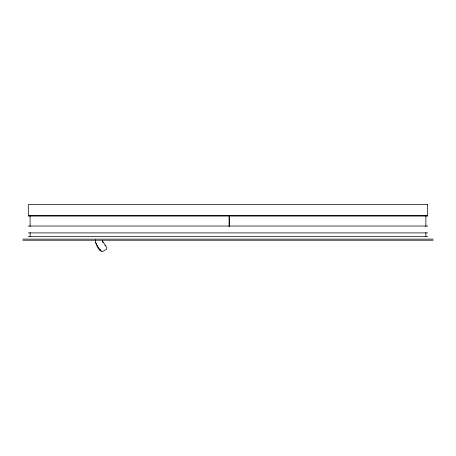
<?xml version="1.0" encoding="UTF-8"?>
<svg xmlns="http://www.w3.org/2000/svg" width="456" height="456" viewBox="0 0 456 456"><rect width="100%" height="100%" fill="white"/><g stroke="black" fill="none" stroke-linecap="round" stroke-linejoin="round"><path stroke-width="0.68" d="M28.312 215.608L427.654 215.608M28.346 226.033L427.654 226.033M28.346 232.908L427.654 232.908M28.346 236.459L427.654 236.459M22.8 239.121L433.2 239.121M22.8 240.232L433.2 240.232M104.84 245.322L105.718 245.773L106.864 247.676L106.482 249.198L102.68 251.484L101.158 251.108L99.573 250.287L97.493 247.163L95.669 242.529M105.718 245.773L102.326 240.802M100.303 249.683L101.158 251.108L98.194 247.158L95.674 242.769L95.669 239.816M102.332 241.042L103.016 242.769M425.881 216.053L425.881 226.7M425.881 232.469L425.881 236.459M30.085 216.053L30.085 226.7M30.119 232.469L30.119 236.459M427.62 204.516L28.312 204.516L28.312 216.053L427.654 216.053L427.62 204.516M229.22 226.7L229.22 215.608L229.186 226.7"/></g></svg>
